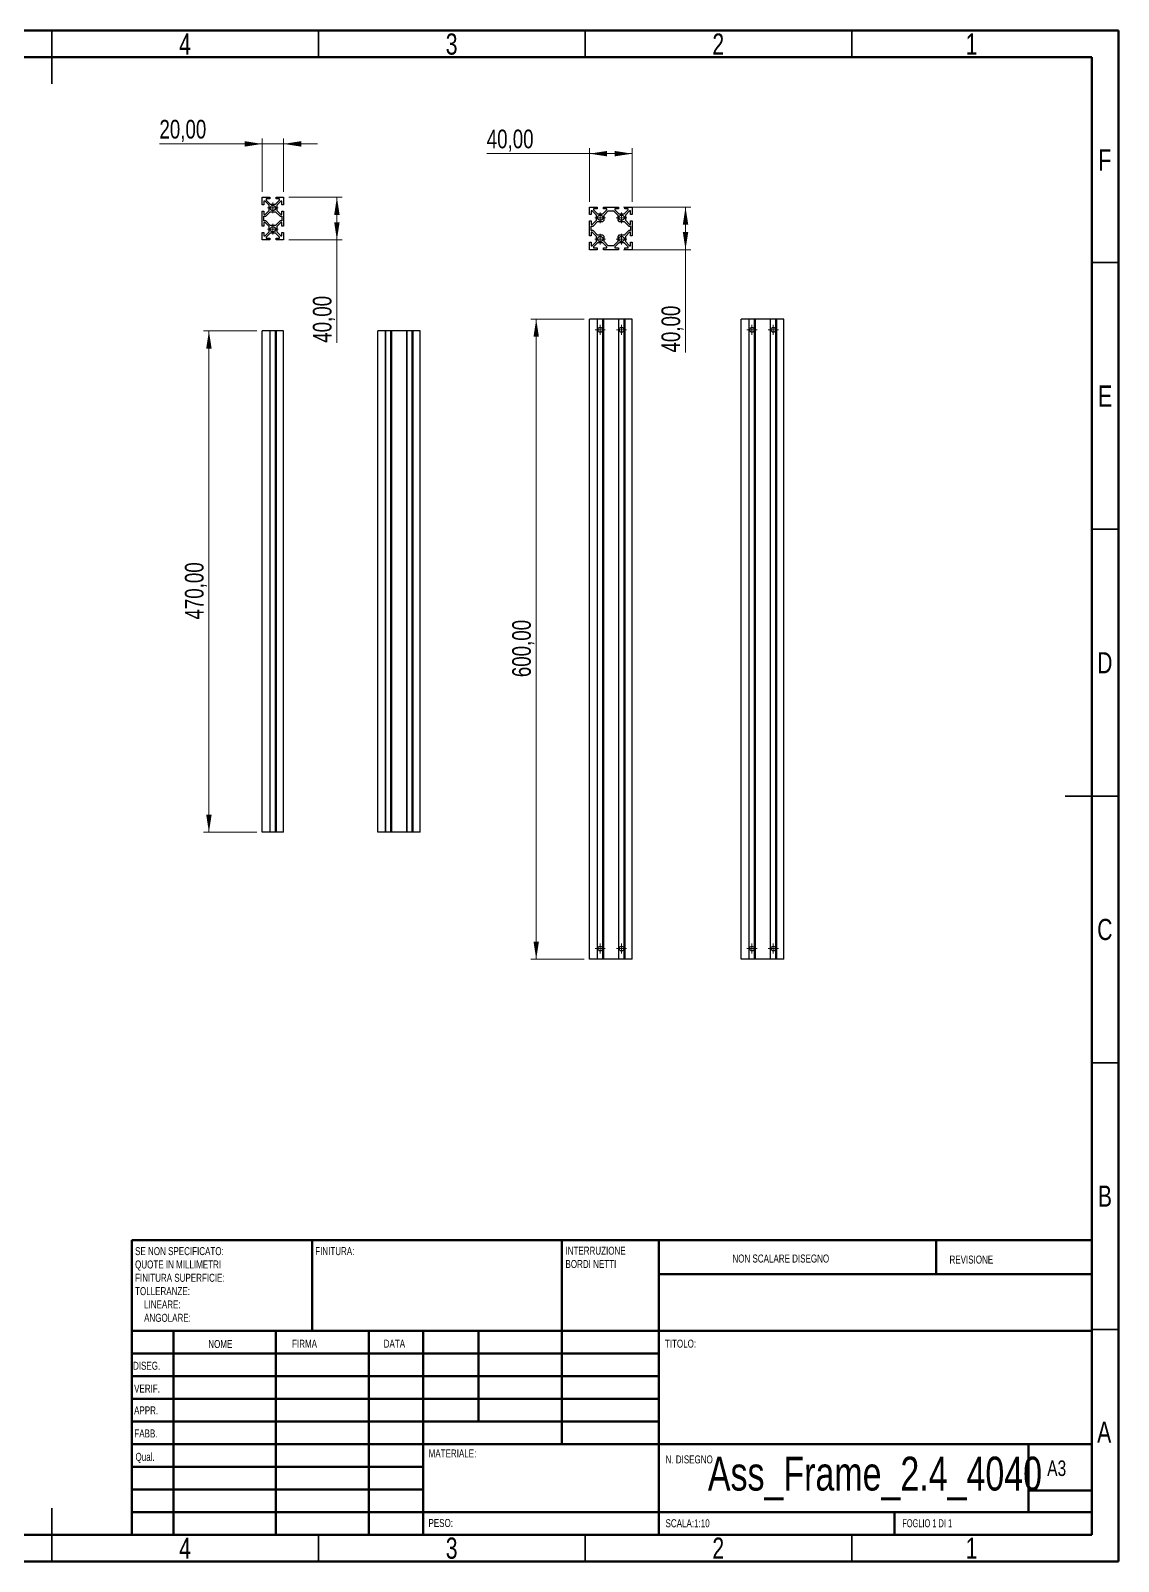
# Model space of a CAD drawing. Header units: millimetres. Extents: x 15 to 415, y 5 to 292.
# Drawn here: x 211 to 415, y 5 to 292 of the extents above; entities that cross this region are included whole.
import ezdxf

# ---------------------------------------------------------------- set-up
doc = ezdxf.new("R2010")
doc.units = ezdxf.units.MM
doc.styles.add('SLDTEXTSTYLE0', font='TXT', dxfattribs={"width": 0.75})
doc.styles.add('SLDTEXTSTYLE1', font='TXT', dxfattribs={"width": 0.692308})
doc.dimstyles.new('SLDDIMSTYLE1', dxfattribs={"dimtxt": 3.5, "dimasz": 3.302, "dimexe": 0, "dimexo": 0.0625, "dimgap": 0.875, "dimtad": 1, "dimlfac": 5, "dimrnd": 1e-09, "dimzin": 12, "dimdsep": 46, "dimtxsty": 'SLDTEXTSTYLE0', "dimsah": 1, "dimcen": 0.09, "dimadec": 0, "dimazin": 3, "dimtfac": 1, "dimtofl": 0, "dimtmove": 0, "dimatfit": 3, "dimfxl": 1, "dimfrac": 2, "dimtolj": 1, "dimtzin": 12, "dimarcsym": 0})
doc.dimstyles.new('SLDDIMSTYLE2', dxfattribs={"dimtxt": 3.5, "dimasz": 3.302, "dimexe": 0, "dimexo": 0.0625, "dimgap": 0.875, "dimtad": 1, "dimlfac": 5, "dimrnd": 1e-09, "dimzin": 12, "dimdsep": 46, "dimtxsty": 'SLDTEXTSTYLE0', "dimsah": 1, "dimcen": 0.09, "dimadec": 0, "dimazin": 3, "dimtfac": 1, "dimtmove": 0, "dimatfit": 0, "dimfxl": 1, "dimfrac": 2, "dimtolj": 1, "dimtzin": 12, "dimarcsym": 0})

# ---------------------------------------------------------------- blocks, each defined once
blk = doc.blocks.new('_D_6')
at = {"color": 7, "linetype": 'Continuous', "lineweight": 0}
for p, q in [((253.44, 235.69), (243.44, 235.69)), ((244.44, 141.69), (244.44, 235.69)), ((253.44, 141.69), (243.44, 141.69))]:
    blk.add_line(p, q, dxfattribs=at)
at = {"color": 7, "linetype": 'Continuous', "lineweight": 18}
for points in [[(244.44, 235.69), (243.93, 232.39), (244.95, 232.39)], [(244.44, 141.69), (244.95, 144.99), (243.93, 144.99)]]:
    blk.add_solid(points, dxfattribs=at)
at = {"color": 7, "linetype": 'Continuous', "lineweight": 18, "insert": (239.93, 181.58), "char_height": 3.5, "attachment_point": 1, "rotation": 90, "style": 'SLDTEXTSTYLE0'}
blk.add_mtext('470,00', dxfattribs=at)
blk = doc.blocks.new('_D_7')
at = {"color": 7, "linetype": 'Continuous', "lineweight": 0}
for p, q in [((254.44, 270.76), (235.16, 270.76)), ((254.44, 261.76), (254.44, 271.76)), ((254.44, 270.76), (258.44, 270.76)), ((258.44, 261.76), (258.44, 271.76)), ((258.44, 270.76), (264.79, 270.76))]:
    blk.add_line(p, q, dxfattribs=at)
at = {"color": 7, "linetype": 'Continuous', "lineweight": 18}
for points in [[(254.44, 270.76), (251.14, 271.27), (251.14, 270.25)], [(258.44, 270.76), (261.74, 270.25), (261.74, 271.27)]]:
    blk.add_solid(points, dxfattribs=at)
at = {"color": 7, "linetype": 'Continuous', "lineweight": 18, "insert": (235.16, 275.27), "char_height": 3.5, "attachment_point": 1, "style": 'SLDTEXTSTYLE0'}
blk.add_mtext('20,00', dxfattribs=at)
blk = doc.blocks.new('_D_8')
at = {"color": 7, "linetype": 'Continuous', "lineweight": 0}
for p, q in [((259.44, 260.76), (269.44, 260.76)), ((268.44, 260.76), (268.44, 252.76)), ((259.44, 252.76), (269.44, 252.76)), ((268.44, 252.76), (268.44, 233.48))]:
    blk.add_line(p, q, dxfattribs=at)
at = {"color": 7, "linetype": 'Continuous', "lineweight": 18}
for points in [[(268.44, 260.76), (267.93, 257.46), (268.95, 257.46)], [(268.44, 252.76), (268.95, 256.06), (267.93, 256.06)]]:
    blk.add_solid(points, dxfattribs=at)
at = {"color": 7, "linetype": 'Continuous', "lineweight": 18, "insert": (263.93, 233.48), "char_height": 3.5, "attachment_point": 1, "rotation": 90, "style": 'SLDTEXTSTYLE0'}
blk.add_mtext('40,00', dxfattribs=at)
blk = doc.blocks.new('SW_CENTERMARKSYMBOL_0')
at = {"color": 0, "linetype": 'Continuous', "lineweight": 18}
for p, q in [((-0.5, 0), (-1, 0)), ((0, 0), (-0.5, 0)), ((0, 0.5), (0, 1)), ((0, 0), (0, 0.5)), ((0, 0), (0, -0.5)), ((0, 0), (0.5, 0)), ((0.5, 0), (1, 0)), ((0, -0.5), (0, -1))]:
    blk.add_line(p, q, dxfattribs=at)
blk = doc.blocks.new('SW_CENTERMARKSYMBOL_1')
at = {"color": 0, "linetype": 'Continuous', "lineweight": 18}
for p, q in [((-0.5, 0), (-1, 0)), ((0, 0), (-0.5, 0)), ((0, 0.5), (0, 1)), ((0, 0), (0, 0.5)), ((0, 0), (0, -0.5)), ((0, 0), (0.5, 0)), ((0.5, 0), (1, 0)), ((0, -0.5), (0, -1))]:
    blk.add_line(p, q, dxfattribs=at)
blk = doc.blocks.new('_D_9')
at = {"color": 7, "linetype": 'Continuous', "lineweight": 0}
for p, q in [((314.82, 237.89), (304.82, 237.89)), ((305.82, 117.89), (305.82, 237.89)), ((314.82, 117.89), (304.82, 117.89))]:
    blk.add_line(p, q, dxfattribs=at)
at = {"color": 7, "linetype": 'Continuous', "lineweight": 18}
for points in [[(305.82, 237.89), (305.31, 234.59), (306.33, 234.59)], [(305.82, 117.89), (306.33, 121.2), (305.31, 121.2)]]:
    blk.add_solid(points, dxfattribs=at)
at = {"color": 7, "linetype": 'Continuous', "lineweight": 18, "insert": (301.31, 170.78), "char_height": 3.5, "attachment_point": 1, "rotation": 90, "style": 'SLDTEXTSTYLE0'}
blk.add_mtext('600,00', dxfattribs=at)
blk = doc.blocks.new('SW_CENTERMARKSYMBOL_2')
at = {"color": 0, "linetype": 'Continuous', "lineweight": 18}
for p, q in [((-0.5, 0), (-0.95, 0)), ((0, 0), (-0.5, 0)), ((0, 0.5), (0, 0.95)), ((0, 0), (0, 0.5)), ((0, 0), (0, -0.5)), ((0, 0), (0.5, 0)), ((0.5, 0), (0.95, 0)), ((0, -0.5), (0, -0.95))]:
    blk.add_line(p, q, dxfattribs=at)
blk = doc.blocks.new('SW_CENTERMARKSYMBOL_3')
at = {"color": 0, "linetype": 'Continuous', "lineweight": 18}
for p, q in [((-0.5, 0), (-0.95, 0)), ((0, 0), (-0.5, 0)), ((0, 0.5), (0, 0.95)), ((0, 0), (0, 0.5)), ((0, 0), (0, -0.5)), ((0, 0), (0.5, 0)), ((0.5, 0), (0.95, 0)), ((0, -0.5), (0, -0.95))]:
    blk.add_line(p, q, dxfattribs=at)
blk = doc.blocks.new('SW_CENTERMARKSYMBOL_4')
at = {"color": 0, "linetype": 'Continuous', "lineweight": 18}
for p, q in [((-0.5, 0), (-0.95, 0)), ((0, 0), (-0.5, 0)), ((0, 0.5), (0, 0.95)), ((0, 0), (0, 0.5)), ((0, 0), (0, -0.5)), ((0, 0), (0.5, 0)), ((0.5, 0), (0.95, 0)), ((0, -0.5), (0, -0.95))]:
    blk.add_line(p, q, dxfattribs=at)
blk = doc.blocks.new('SW_CENTERMARKSYMBOL_5')
at = {"color": 0, "linetype": 'Continuous', "lineweight": 18}
for p, q in [((-0.5, 0), (-0.95, 0)), ((0, 0), (-0.5, 0)), ((0, 0.5), (0, 0.95)), ((0, 0), (0, 0.5)), ((0, 0), (0, -0.5)), ((0, 0), (0.5, 0)), ((0.5, 0), (0.95, 0)), ((0, -0.5), (0, -0.95))]:
    blk.add_line(p, q, dxfattribs=at)
blk = doc.blocks.new('SW_CENTERMARKSYMBOL_6')
at = {"color": 0, "linetype": 'Continuous', "lineweight": 18}
for p, q in [((-0.5, 0), (-0.95, 0)), ((0, 0), (-0.5, 0)), ((0, 0.5), (0, 0.95)), ((0, 0), (0, 0.5)), ((0, 0), (0, -0.5)), ((0, 0), (0.5, 0)), ((0.5, 0), (0.95, 0)), ((0, -0.5), (0, -0.95))]:
    blk.add_line(p, q, dxfattribs=at)
blk = doc.blocks.new('SW_CENTERMARKSYMBOL_7')
at = {"color": 0, "linetype": 'Continuous', "lineweight": 18}
for p, q in [((-0.5, 0), (-0.95, 0)), ((0, 0), (-0.5, 0)), ((0, 0.5), (0, 0.95)), ((0, 0), (0, 0.5)), ((0, 0), (0, -0.5)), ((0, 0), (0.5, 0)), ((0.5, 0), (0.95, 0)), ((0, -0.5), (0, -0.95))]:
    blk.add_line(p, q, dxfattribs=at)
blk = doc.blocks.new('SW_CENTERMARKSYMBOL_8')
at = {"color": 0, "linetype": 'Continuous', "lineweight": 18}
for p, q in [((-0.5, 0), (-0.95, 0)), ((0, 0), (-0.5, 0)), ((0, 0.5), (0, 0.95)), ((0, 0), (0, 0.5)), ((0, 0), (0, -0.5)), ((0, 0), (0.5, 0)), ((0.5, 0), (0.95, 0)), ((0, -0.5), (0, -0.95))]:
    blk.add_line(p, q, dxfattribs=at)
blk = doc.blocks.new('SW_CENTERMARKSYMBOL_9')
at = {"color": 0, "linetype": 'Continuous', "lineweight": 18}
for p, q in [((-0.5, 0), (-0.95, 0)), ((0, 0), (-0.5, 0)), ((0, 0.5), (0, 0.95)), ((0, 0), (0, 0.5)), ((0, 0), (0, -0.5)), ((0, 0), (0.5, 0)), ((0.5, 0), (0.95, 0)), ((0, -0.5), (0, -0.95))]:
    blk.add_line(p, q, dxfattribs=at)
blk = doc.blocks.new('_D_10')
at = {"color": 7, "linetype": 'Continuous', "lineweight": 0}
for p, q in [((315.82, 259.93), (315.82, 269.93)), ((323.82, 259.93), (323.82, 269.93)), ((315.82, 268.93), (296.54, 268.93)), ((315.82, 268.93), (323.82, 268.93))]:
    blk.add_line(p, q, dxfattribs=at)
at = {"color": 7, "linetype": 'Continuous', "lineweight": 18}
for points in [[(315.82, 268.93), (319.12, 268.42), (319.12, 269.44)], [(323.82, 268.93), (320.52, 269.44), (320.52, 268.42)]]:
    blk.add_solid(points, dxfattribs=at)
at = {"color": 7, "linetype": 'Continuous', "lineweight": 18, "insert": (296.54, 273.44), "char_height": 3.5, "attachment_point": 1, "style": 'SLDTEXTSTYLE0'}
blk.add_mtext('40,00', dxfattribs=at)
blk = doc.blocks.new('_D_11')
at = {"color": 7, "linetype": 'Continuous', "lineweight": 0}
for p, q in [((322.22, 258.93), (334.82, 258.93)), ((333.82, 258.93), (333.82, 250.93)), ((322.22, 250.93), (334.82, 250.93)), ((333.82, 250.93), (333.82, 231.65))]:
    blk.add_line(p, q, dxfattribs=at)
at = {"color": 7, "linetype": 'Continuous', "lineweight": 18}
for points in [[(333.82, 258.93), (333.31, 255.63), (334.33, 255.63)], [(333.82, 250.93), (334.33, 254.23), (333.31, 254.23)]]:
    blk.add_solid(points, dxfattribs=at)
at = {"color": 7, "linetype": 'Continuous', "lineweight": 18, "insert": (329.31, 231.65), "char_height": 3.5, "attachment_point": 1, "rotation": 90, "style": 'SLDTEXTSTYLE0'}
blk.add_mtext('40,00', dxfattribs=at)
blk = doc.blocks.new('SW_CENTERMARKSYMBOL_10')
at = {"color": 0, "linetype": 'Continuous', "lineweight": 18}
for p, q in [((-0.5, 0), (-1, 0)), ((0, 0), (-0.5, 0)), ((0, 0.5), (0, 1)), ((0, 0), (0, 0.5)), ((0, 0), (0, -0.5)), ((0, 0), (0.5, 0)), ((0.5, 0), (1, 0)), ((0, -0.5), (0, -1))]:
    blk.add_line(p, q, dxfattribs=at)
blk = doc.blocks.new('SW_CENTERMARKSYMBOL_11')
at = {"color": 0, "linetype": 'Continuous', "lineweight": 18}
for p, q in [((-0.5, 0), (-1, 0)), ((0, 0), (-0.5, 0)), ((0, 0.5), (0, 1)), ((0, 0), (0, 0.5)), ((0, 0), (0, -0.5)), ((0, 0), (0.5, 0)), ((0.5, 0), (1, 0)), ((0, -0.5), (0, -1))]:
    blk.add_line(p, q, dxfattribs=at)
blk = doc.blocks.new('SW_CENTERMARKSYMBOL_12')
at = {"color": 0, "linetype": 'Continuous', "lineweight": 18}
for p, q in [((-0.5, 0), (-1, 0)), ((0, 0), (-0.5, 0)), ((0, 0.5), (0, 1)), ((0, 0), (0, 0.5)), ((0, 0), (0, -0.5)), ((0, 0), (0.5, 0)), ((0.5, 0), (1, 0)), ((0, -0.5), (0, -1))]:
    blk.add_line(p, q, dxfattribs=at)
blk = doc.blocks.new('SW_CENTERMARKSYMBOL_13')
at = {"color": 0, "linetype": 'Continuous', "lineweight": 18}
for p, q in [((-0.5, 0), (-1, 0)), ((0, 0), (-0.5, 0)), ((0, 0.5), (0, 1)), ((0, 0), (0, 0.5)), ((0, 0), (0, -0.5)), ((0, 0), (0.5, 0)), ((0.5, 0), (1, 0)), ((0, -0.5), (0, -1))]:
    blk.add_line(p, q, dxfattribs=at)

msp = doc.modelspace()

# ---------------------------------------------------------------- linework, layer by layer
at = {"color": 7, "linetype": 'Continuous', "lineweight": 70}
for p, q in [((15, 292), (415, 292)), ((415, 292), (415, 5)), ((20, 287), (410, 287)), ((410, 287), (410, 10)), ((410, 10), (20, 10)), ((415, 5), (15, 5))]:
    msp.add_line(p, q, dxfattribs=at)
at = {"color": 7, "linetype": 'Continuous', "lineweight": 35}
for p, q in [((215, 292), (215, 282)), ((215, 287), (215, 292)), ((265, 287), (265, 292)), ((315, 287), (315, 292)), ((365, 287), (365, 292)), ((410, 248.5), (415, 248.5)), ((410, 198.5), (415, 198.5)), ((415, 148.5), (405, 148.5)), ((410, 148.5), (415, 148.5)), ((410, 98.5), (415, 98.5)), ((410, 48.5), (415, 48.5)), ((215, 5), (215, 15)), ((215, 10), (215, 5)), ((265, 10), (265, 5)), ((315, 10), (315, 5)), ((365, 10), (365, 5))]:
    msp.add_line(p, q, dxfattribs=at)
at = {"color": 7, "linetype": 'Continuous', "lineweight": 25}
for p, q in [((254.4426, 259.3601), (254.4426, 260.7601)), ((254.4426, 260.7601), (255.8426, 260.7601)), ((254.7626, 259.3601), (254.4426, 259.3601)), ((254.9626, 260.0138), (254.7626, 260.0138)), ((254.7626, 260.0138), (254.7626, 259.3601)), ((255.7226, 259.2538), (254.9626, 260.0138)), ((255.8426, 260.4401), (255.1889, 260.4401)), ((255.1889, 260.4401), (255.1889, 260.2401)), ((255.1889, 260.2401), (255.9489, 259.4801)), ((255.7226, 258.2663), (255.7226, 259.2538)), ((255.8426, 260.7601), (255.8426, 260.4401)), ((255.9489, 259.4801), (256.9363, 259.4801)), ((256.9363, 259.4801), (257.6963, 260.2401)), ((257.0426, 260.4401), (257.0426, 260.7601)), ((257.0426, 260.7601), (258.4426, 260.7601)), ((257.6963, 260.4401), (257.0426, 260.4401)), ((257.9226, 260.0138), (257.1626, 259.2538)), ((257.1626, 259.2538), (257.1626, 258.2663)), ((257.6963, 260.2401), (257.6963, 260.4401)), ((258.1226, 260.0138), (257.9226, 260.0138)), ((258.1226, 259.3601), (258.1226, 260.0138)), ((258.4426, 259.3601), (258.1226, 259.3601)), ((258.4426, 260.7601), (258.4426, 259.3601)), ((315.8229, 258.9292), (317.2229, 258.9292)), ((315.8229, 257.5292), (315.8229, 258.9292)), ((317.2229, 258.6092), (316.5692, 258.6092)), ((316.5692, 258.6092), (316.5692, 258.4092)), ((316.5692, 258.4092), (317.3292, 257.6492)), ((317.2229, 258.9292), (317.2229, 258.6092)), ((318.3167, 257.6492), (319.0767, 258.4092)), ((318.4229, 258.9292), (321.2229, 258.9292)), ((318.4229, 258.6092), (318.4229, 258.9292)), ((319.0767, 258.6092), (318.4229, 258.6092)), ((319.0767, 258.4092), (319.0767, 258.6092)), ((321.2229, 258.6092), (320.5692, 258.6092)), ((320.5692, 258.6092), (320.5692, 258.4092)), ((320.5692, 258.4092), (321.3292, 257.6492)), ((321.2229, 258.9292), (321.2229, 258.6092)), ((322.3167, 257.6492), (323.0767, 258.4092)), ((322.4229, 258.9292), (323.8229, 258.9292)), ((322.4229, 258.6092), (322.4229, 258.9292)), ((323.0767, 258.6092), (322.4229, 258.6092)), ((323.0767, 258.4092), (323.0767, 258.6092)), ((323.8229, 258.9292), (323.8229, 257.5292)), ((254.4426, 255.3601), (254.4426, 258.1601)), ((254.4426, 258.1601), (254.7626, 258.1601)), ((254.7626, 258.1601), (254.7626, 257.5063)), ((254.7626, 257.5063), (254.9626, 257.5063)), ((254.7626, 257.1863), (255.0951, 257.1863)), ((254.7626, 256.3338), (254.7626, 257.1863)), ((255.0951, 256.3338), (254.7626, 256.3338)), ((254.9626, 256.0138), (254.7626, 256.0138)), ((254.7626, 256.0138), (254.7626, 255.3601)), ((254.9626, 257.5063), (255.7226, 258.2663)), ((255.7226, 255.2538), (254.9626, 256.0138)), ((255.0951, 257.1863), (255.9489, 258.0401)), ((255.9489, 255.4801), (255.0951, 256.3338)), ((255.9489, 258.0401), (256.9363, 258.0401)), ((256.9363, 255.4801), (255.9489, 255.4801)), ((256.9363, 258.0401), (257.79, 257.1863)), ((257.79, 256.3338), (256.9363, 255.4801)), ((257.1626, 258.2663), (257.9226, 257.5063)), ((257.9226, 256.0138), (257.1626, 255.2538)), ((257.79, 257.1863), (258.1226, 257.1863)), ((258.1226, 256.3338), (257.79, 256.3338)), ((257.9226, 257.5063), (258.1226, 257.5063)), ((258.1226, 256.0138), (257.9226, 256.0138)), ((258.1226, 257.5063), (258.1226, 258.1601)), ((258.1226, 258.1601), (258.4426, 258.1601)), ((258.1226, 257.1863), (258.1226, 256.3338)), ((258.1226, 255.3601), (258.1226, 256.0138)), ((258.4426, 258.1601), (258.4426, 255.3601)), ((316.1429, 257.5292), (315.8229, 257.5292)), ((315.8229, 253.5292), (315.8229, 256.3292)), ((315.8229, 256.3292), (316.1429, 256.3292)), ((316.3429, 258.183), (316.1429, 258.183)), ((316.1429, 258.183), (316.1429, 257.5292)), ((316.1429, 256.3292), (316.1429, 255.6755)), ((316.1429, 255.6755), (316.3429, 255.6755)), ((317.1029, 257.423), (316.3429, 258.183)), ((316.3429, 255.6755), (317.1029, 256.4355)), ((316.4755, 255.3555), (317.3292, 256.2092)), ((317.1029, 256.4355), (317.1029, 257.423)), ((317.3292, 257.6492), (318.3167, 257.6492)), ((317.3292, 256.2092), (318.3167, 256.2092)), ((318.3167, 256.2092), (318.5429, 256.4355)), ((318.5429, 257.423), (319.3029, 258.183)), ((318.5429, 256.4355), (318.5429, 257.423)), ((319.3029, 258.183), (320.3429, 258.183)), ((320.3429, 258.183), (321.1029, 257.423)), ((321.1029, 257.423), (321.1029, 256.4355)), ((321.1029, 256.4355), (321.3292, 256.2092)), ((321.3292, 257.6492), (322.3167, 257.6492)), ((321.3292, 256.2092), (322.3167, 256.2092)), ((322.3167, 256.2092), (323.1704, 255.3555)), ((323.3029, 258.183), (322.5429, 257.423)), ((322.5429, 257.423), (322.5429, 256.4355)), ((322.5429, 256.4355), (323.3029, 255.6755)), ((323.5029, 258.183), (323.3029, 258.183)), ((323.3029, 255.6755), (323.5029, 255.6755)), ((323.5029, 257.5292), (323.5029, 258.183)), ((323.8229, 257.5292), (323.5029, 257.5292)), ((323.5029, 255.6755), (323.5029, 256.3292)), ((323.5029, 256.3292), (323.8229, 256.3292)), ((323.8229, 256.3292), (323.8229, 253.5292)), ((254.7626, 255.3601), (254.4426, 255.3601)), ((254.4426, 254.1601), (254.7626, 254.1601)), ((254.4426, 252.7601), (254.4426, 254.1601)), ((255.8426, 252.7601), (254.4426, 252.7601)), ((254.7626, 254.1601), (254.7626, 253.5063)), ((254.7626, 253.5063), (254.9626, 253.5063)), ((254.9626, 253.5063), (255.7226, 254.2663)), ((255.9489, 254.0401), (255.1889, 253.2801)), ((255.1889, 253.2801), (255.1889, 253.0801)), ((255.1889, 253.0801), (255.8426, 253.0801)), ((255.7226, 254.2663), (255.7226, 255.2538)), ((255.8426, 253.0801), (255.8426, 252.7601)), ((256.9363, 254.0401), (255.9489, 254.0401)), ((257.6963, 253.2801), (256.9363, 254.0401)), ((257.0426, 252.7601), (257.0426, 253.0801)), ((257.0426, 253.0801), (257.6963, 253.0801)), ((258.4426, 252.7601), (257.0426, 252.7601)), ((257.1626, 255.2538), (257.1626, 254.2663)), ((257.1626, 254.2663), (257.9226, 253.5063)), ((257.6963, 253.0801), (257.6963, 253.2801)), ((257.9226, 253.5063), (258.1226, 253.5063)), ((258.4426, 255.3601), (258.1226, 255.3601)), ((258.1226, 253.5063), (258.1226, 254.1601)), ((258.1226, 254.1601), (258.4426, 254.1601)), ((258.4426, 254.1601), (258.4426, 252.7601)), ((316.1429, 253.5292), (315.8229, 253.5292)), ((316.1429, 255.3555), (316.4755, 255.3555)), ((316.1429, 254.503), (316.1429, 255.3555)), ((316.4755, 254.503), (316.1429, 254.503)), ((316.3429, 254.183), (316.1429, 254.183)), ((316.1429, 254.183), (316.1429, 253.5292)), ((317.1029, 253.423), (316.3429, 254.183)), ((317.3292, 253.6492), (316.4755, 254.503)), ((317.1029, 252.4355), (317.1029, 253.423)), ((318.3167, 253.6492), (317.3292, 253.6492)), ((318.5429, 253.423), (318.3167, 253.6492)), ((318.5429, 252.4355), (318.5429, 253.423)), ((321.3292, 253.6492), (321.1029, 253.423)), ((321.1029, 253.423), (321.1029, 252.4355)), ((322.3167, 253.6492), (321.3292, 253.6492)), ((323.1704, 254.503), (322.3167, 253.6492)), ((323.3029, 254.183), (322.5429, 253.423)), ((322.5429, 253.423), (322.5429, 252.4355)), ((323.1704, 255.3555), (323.5029, 255.3555)), ((323.5029, 254.503), (323.1704, 254.503)), ((323.5029, 254.183), (323.3029, 254.183)), ((323.5029, 255.3555), (323.5029, 254.503)), ((323.5029, 253.5292), (323.5029, 254.183)), ((323.8229, 253.5292), (323.5029, 253.5292)), ((315.8229, 252.3292), (316.1429, 252.3292)), ((315.8229, 250.9292), (315.8229, 252.3292)), ((317.2229, 250.9292), (315.8229, 250.9292)), ((316.1429, 252.3292), (316.1429, 251.6755)), ((316.1429, 251.6755), (316.3429, 251.6755)), ((316.3429, 251.6755), (317.1029, 252.4355)), ((317.3292, 252.2092), (316.5692, 251.4492)), ((316.5692, 251.4492), (316.5692, 251.2492)), ((316.5692, 251.2492), (317.2229, 251.2492)), ((317.2229, 251.2492), (317.2229, 250.9292)), ((318.3167, 252.2092), (317.3292, 252.2092)), ((319.0767, 251.4492), (318.3167, 252.2092)), ((318.4229, 250.9292), (318.4229, 251.2492)), ((318.4229, 251.2492), (319.0767, 251.2492)), ((321.2229, 250.9292), (318.4229, 250.9292)), ((319.3029, 251.6755), (318.5429, 252.4355)), ((319.0767, 251.2492), (319.0767, 251.4492)), ((320.3429, 251.6755), (319.3029, 251.6755)), ((321.1029, 252.4355), (320.3429, 251.6755)), ((321.3292, 252.2092), (320.5692, 251.4492)), ((320.5692, 251.4492), (320.5692, 251.2492)), ((320.5692, 251.2492), (321.2029, 251.2492)), ((321.2029, 251.2492), (321.2029, 251.2514)), ((321.2029, 251.2514), (321.2229, 251.2514)), ((321.2229, 251.2514), (321.2229, 250.9292)), ((322.3167, 252.2092), (321.3292, 252.2092)), ((323.0767, 251.4492), (322.3167, 252.2092)), ((322.4229, 250.9292), (322.4229, 251.2514)), ((322.4229, 251.2514), (322.4429, 251.2514)), ((323.8229, 250.9292), (322.4229, 250.9292)), ((322.4429, 251.2514), (322.4429, 251.2492)), ((322.4429, 251.2492), (323.0767, 251.2492)), ((322.5429, 252.4355), (323.3029, 251.6755)), ((323.0767, 251.2492), (323.0767, 251.4492)), ((323.3029, 251.6755), (323.5029, 251.6755)), ((323.5029, 251.6755), (323.5029, 252.3292)), ((323.5029, 252.3292), (323.8229, 252.3292)), ((323.8229, 252.3292), (323.8229, 250.9292)), ((254.4426, 141.6882), (254.4426, 235.6882)), ((255.8426, 235.6882), (254.4426, 235.6882)), ((255.8426, 235.6882), (255.8426, 141.6882)), ((255.9489, 235.6882), (255.8426, 235.6882)), ((255.9489, 141.6882), (255.9489, 235.6882)), ((256.9363, 235.6882), (255.9489, 235.6882)), ((256.9363, 141.6882), (256.9363, 235.6882)), ((257.0426, 235.6882), (256.9363, 235.6882)), ((257.0426, 235.6882), (257.0426, 141.6882)), ((258.4426, 235.6882), (257.0426, 235.6882)), ((258.4426, 141.6882), (258.4426, 235.6882)), ((276.0868, 141.6882), (276.0868, 235.6882)), ((277.4868, 235.6882), (276.0868, 235.6882)), ((277.4868, 235.6882), (277.4868, 141.6882)), ((277.593, 235.6882), (277.4868, 235.6882)), ((277.593, 141.6882), (277.593, 235.6882)), ((278.5805, 235.6882), (277.593, 235.6882)), ((278.5805, 141.6882), (278.5805, 235.6882)), ((278.6868, 235.6882), (278.5805, 235.6882)), ((278.6868, 235.6882), (278.6868, 141.6882)), ((281.4868, 235.6882), (278.6868, 235.6882)), ((281.4868, 235.6882), (281.4868, 141.6882)), ((281.593, 235.6882), (281.4868, 235.6882)), ((281.593, 141.6882), (281.593, 235.6882)), ((282.5805, 235.6882), (281.593, 235.6882)), ((282.5805, 141.6882), (282.5805, 235.6882)), ((282.6868, 235.6882), (282.5805, 235.6882)), ((282.6868, 235.6882), (282.6868, 141.6882)), ((284.0868, 235.6882), (282.6868, 235.6882)), ((284.0868, 141.6882), (284.0868, 235.6882)), ((315.8229, 117.8938), (315.8229, 237.8938)), ((317.2229, 237.8938), (315.8229, 237.8938)), ((317.2229, 237.8938), (317.2229, 117.8938)), ((317.3292, 237.8938), (317.2229, 237.8938)), ((317.3292, 117.8938), (317.3292, 237.8938)), ((318.3167, 237.8938), (317.3292, 237.8938)), ((318.3167, 117.8938), (318.3167, 237.8938)), ((318.4229, 237.8938), (318.3167, 237.8938)), ((318.4229, 237.8938), (318.4229, 117.8938)), ((321.2229, 237.8938), (318.4229, 237.8938)), ((321.2229, 237.8938), (321.2229, 117.8938)), ((321.3292, 237.8938), (321.2229, 237.8938)), ((321.3292, 117.8938), (321.3292, 237.8938)), ((322.3167, 237.8938), (321.3292, 237.8938)), ((322.3167, 117.8938), (322.3167, 237.8938)), ((322.4229, 237.8938), (322.3167, 237.8938)), ((322.4229, 237.8938), (322.4229, 117.8938)), ((323.8229, 237.8938), (322.4229, 237.8938)), ((323.8229, 117.8938), (323.8229, 237.8938)), ((344.2773, 117.8938), (344.2773, 237.8938)), ((345.6773, 237.8938), (344.2773, 237.8938)), ((345.6773, 237.8938), (345.6773, 117.8938)), ((345.7836, 237.8938), (345.6773, 237.8938)), ((345.7836, 117.8938), (345.7836, 237.8938)), ((346.7711, 237.8938), (345.7836, 237.8938)), ((346.7711, 117.8938), (346.7711, 237.8938)), ((346.8773, 237.8938), (346.7711, 237.8938)), ((346.8773, 237.8938), (346.8773, 117.8938)), ((349.6773, 237.8938), (346.8773, 237.8938)), ((349.6773, 237.8938), (349.6773, 117.8938)), ((349.7836, 237.8938), (349.6773, 237.8938)), ((349.7836, 117.8938), (349.7836, 237.8938)), ((350.7711, 237.8938), (349.7836, 237.8938)), ((350.7711, 117.8938), (350.7711, 237.8938)), ((350.8773, 237.8938), (350.7711, 237.8938)), ((350.8773, 237.8938), (350.8773, 117.8938)), ((352.2773, 237.8938), (350.8773, 237.8938)), ((352.2773, 117.8938), (352.2773, 237.8938)), ((255.8426, 141.6882), (254.4426, 141.6882)), ((255.9489, 141.6882), (255.8426, 141.6882)), ((256.9363, 141.6882), (255.9489, 141.6882)), ((257.0426, 141.6882), (256.9363, 141.6882)), ((258.4426, 141.6882), (257.0426, 141.6882)), ((277.4868, 141.6882), (276.0868, 141.6882)), ((277.593, 141.6882), (277.4868, 141.6882)), ((278.5805, 141.6882), (277.593, 141.6882)), ((278.6868, 141.6882), (278.5805, 141.6882)), ((281.4868, 141.6882), (278.6868, 141.6882)), ((281.593, 141.6882), (281.4868, 141.6882)), ((282.5805, 141.6882), (281.593, 141.6882)), ((282.6868, 141.6882), (282.5805, 141.6882)), ((284.0868, 141.6882), (282.6868, 141.6882)), ((317.2229, 117.8938), (315.8229, 117.8938)), ((317.3292, 117.8938), (317.2229, 117.8938)), ((318.3167, 117.8938), (317.3292, 117.8938)), ((318.4229, 117.8938), (318.3167, 117.8938)), ((321.2229, 117.8938), (318.4229, 117.8938)), ((321.3292, 117.8938), (321.2229, 117.8938)), ((322.3167, 117.8938), (321.3292, 117.8938)), ((322.4229, 117.8938), (322.3167, 117.8938)), ((323.8229, 117.8938), (322.4229, 117.8938)), ((345.6773, 117.8938), (344.2773, 117.8938)), ((345.7836, 117.8938), (345.6773, 117.8938)), ((346.7711, 117.8938), (345.7836, 117.8938)), ((346.8773, 117.8938), (346.7711, 117.8938)), ((349.6773, 117.8938), (346.8773, 117.8938)), ((349.7836, 117.8938), (349.6773, 117.8938)), ((350.7711, 117.8938), (349.7836, 117.8938)), ((350.8773, 117.8938), (350.7711, 117.8938)), ((352.2773, 117.8938), (350.8773, 117.8938))]:
    msp.add_line(p, q, dxfattribs=at)
at = {"color": 7, "linetype": 'Continuous', "lineweight": 50}
for p, q in [((230, 65.25), (410, 65.25)), ((230, 65.25), (230, 10)), ((263.8, 48.25), (263.8, 65.25)), ((310.6, 65.25), (310.6, 27)), ((328.8, 65.25), (328.8, 10)), ((380.8, 58.875), (380.8, 65.25)), ((410, 58.875), (328.8, 58.875)), ((410, 48.25), (230, 48.25)), ((237.8, 48.25), (237.8, 10)), ((256.991, 48.25), (256.991, 10)), ((274.3989, 48.25), (274.3989, 10)), ((284.6, 10), (284.6, 48.25)), ((295, 31.25), (295, 48.25)), ((328.8, 44), (230, 44)), ((328.8, 39.75), (230, 39.75)), ((328.8, 35.5), (230, 35.5)), ((328.8, 31.25), (230, 31.25)), ((284.6, 27), (230, 27)), ((284.6, 27), (410, 27)), ((398.1676, 14.25), (398.1676, 27)), ((284.6, 22.7499), (230, 22.7499)), ((284.6, 18.5), (230, 18.5)), ((410, 18.2925), (398.1676, 18.2925)), ((230, 14.25), (410, 14.25)), ((373, 10), (373, 14.25))]:
    msp.add_line(p, q, dxfattribs=at)
at = {"color": 7, "linetype": 'Continuous', "lineweight": 25}
for centre, radius in [((256.4426, 258.7601), 0.5), ((317.8229, 256.9292), 0.5), ((321.8229, 256.9292), 0.5), ((256.4426, 254.7601), 0.5), ((317.8229, 252.9292), 0.5), ((321.8229, 252.9292), 0.5), ((317.8229, 235.8938), 0.45), ((321.8229, 235.8938), 0.45), ((346.2773, 235.8938), 0.45), ((350.2773, 235.8938), 0.45), ((317.8229, 119.8938), 0.45), ((321.8229, 119.8938), 0.45), ((346.2773, 119.8938), 0.45), ((350.2773, 119.8938), 0.45)]:
    msp.add_circle(centre, radius, dxfattribs=at)

# ---------------------------------------------------------------- block references
at = {"color": 7, "linetype": 'Continuous', "lineweight": 0}
for name, p in [('SW_CENTERMARKSYMBOL_1', (256.4426, 258.7601)), ('SW_CENTERMARKSYMBOL_0', (256.4426, 254.7601)), ('SW_CENTERMARKSYMBOL_10', (317.8229, 256.9292)), ('SW_CENTERMARKSYMBOL_12', (321.8229, 256.9292)), ('SW_CENTERMARKSYMBOL_11', (317.8229, 252.9292)), ('SW_CENTERMARKSYMBOL_13', (321.8229, 252.9292)), ('SW_CENTERMARKSYMBOL_5', (317.8229, 235.8938)), ('SW_CENTERMARKSYMBOL_3', (321.8229, 235.8938)), ('SW_CENTERMARKSYMBOL_6', (346.2773, 235.8938)), ('SW_CENTERMARKSYMBOL_7', (350.2773, 235.8938)), ('SW_CENTERMARKSYMBOL_4', (317.8229, 119.8938)), ('SW_CENTERMARKSYMBOL_2', (321.8229, 119.8938)), ('SW_CENTERMARKSYMBOL_9', (346.2773, 119.8938)), ('SW_CENTERMARKSYMBOL_8', (350.2773, 119.8938))]:
    msp.add_blockref(name, p, dxfattribs=at)

# ---------------------------------------------------------------- texts
for s, insert, char_height, attachment_point, style in [('4', (239.96, 291.4644), 3.9688, 2, 'SLDTEXTSTYLE0'), ('3', (289.96, 291.4644), 3.9688, 2, 'SLDTEXTSTYLE0'), ('2', (339.96, 291.4644), 3.9688, 2, 'SLDTEXTSTYLE0'), ('1', (387.46, 291.4644), 3.9688, 2, 'SLDTEXTSTYLE0'), ('F', (412.4577, 269.7144), 3.9688, 2, 'SLDTEXTSTYLE0'), ('E', (412.5078, 225.4644), 3.9688, 2, 'SLDTEXTSTYLE0'), ('D', (412.4527, 175.4644), 3.9688, 2, 'SLDTEXTSTYLE0'), ('C', (412.4587, 125.4644), 3.9688, 2, 'SLDTEXTSTYLE0'), ('B', (412.4706, 75.4644), 3.9688, 2, 'SLDTEXTSTYLE0'), ('SE NON SPECIFICATO:', (230.5937, 63.921), 1.5, 1, 'SLDTEXTSTYLE0'), ('FINITURA:', (264.3713, 63.9193), 1.5, 1, 'SLDTEXTSTYLE0'), ('INTERRUZIONE', (311.3092, 64.0031), 1.5, 1, 'SLDTEXTSTYLE0'), ('QUOTE IN MILLIMETRI', (230.5937, 61.421), 1.5, 1, 'SLDTEXTSTYLE0'), ('BORDI NETTI', (311.3092, 61.5031), 1.5, 1, 'SLDTEXTSTYLE0'), ('NON SCALARE DISEGNO', (342.6146, 62.533), 1.5, 1, 'SLDTEXTSTYLE0'), ('REVISIONE', (383.3276, 62.3349), 1.5, 1, 'SLDTEXTSTYLE0'), ('FINITURA SUPERFICIE:', (230.5937, 58.921), 1.5, 1, 'SLDTEXTSTYLE0'), ('TOLLERANZE:', (230.5937, 56.421), 1.5, 1, 'SLDTEXTSTYLE0'), ('LINEARE:', (232.2812, 53.921), 1.5, 1, 'SLDTEXTSTYLE0'), ('ANGOLARE:', (232.2812, 51.421), 1.5, 1, 'SLDTEXTSTYLE0'), ('NOME', (244.3222, 46.5015), 1.5, 1, 'SLDTEXTSTYLE0'), ('FIRMA', (260.0336, 46.5618), 1.5, 1, 'SLDTEXTSTYLE0'), ('DATA', (277.2147, 46.5762), 1.5, 1, 'SLDTEXTSTYLE0'), ('TITOLO:', (329.9562, 46.5762), 1.5, 1, 'SLDTEXTSTYLE0'), ('DISEG.', (230.2121, 42.4297), 1.5, 1, 'SLDTEXTSTYLE0'), ('VERIF.', (230.4105, 38.1544), 1.5, 1, 'SLDTEXTSTYLE0'), ('APPR.', (230.4017, 34.0643), 1.5, 1, 'SLDTEXTSTYLE0'), ('FABB.', (230.4552, 29.7337), 1.5, 1, 'SLDTEXTSTYLE0'), ('A', (412.3397, 31.2144), 3.9688, 2, 'SLDTEXTSTYLE0'), ('MATERIALE:', (285.6459, 25.9861), 1.5, 1, 'SLDTEXTSTYLE0'), ('Qual.', (230.669, 25.3496), 1.5, 1, 'SLDTEXTSTYLE0'), ('N. DISEGNO', (330.074, 24.8686), 1.5, 1, 'SLDTEXTSTYLE0'), ('Ass_Frame_2.4_4040', (369.3508, 24.6317), 6.35, 2, 'SLDTEXTSTYLE0'), ('A3', (401.6435, 23.9218), 2.91042, 1, 'SLDTEXTSTYLE0'), ('PESO:', (285.6178, 12.9493), 1.4986, 1, 'SLDTEXTSTYLE0'), ('SCALA:1:10', (330.074, 12.9001), 1.5, 1, 'SLDTEXTSTYLE0'), ('FOGLIO 1 DI 1', (374.4783, 12.9001), 1.5, 1, 'SLDTEXTSTYLE1'), ('4', (239.96, 9.4644), 3.9688, 2, 'SLDTEXTSTYLE0'), ('3', (289.96, 9.4644), 3.9688, 2, 'SLDTEXTSTYLE0'), ('2', (339.96, 9.4644), 3.9688, 2, 'SLDTEXTSTYLE0'), ('1', (387.46, 9.4644), 3.9688, 2, 'SLDTEXTSTYLE0')]:
    msp.add_mtext(s, dxfattribs=dict(at, insert=insert, char_height=char_height, attachment_point=attachment_point, style=style))

# ---------------------------------------------------------------- dimensions: what is measured, and where the dimension line sits
at = {"color": 7, "linetype": 'Continuous', "lineweight": 18}
for base, p1, p2, dimstyle, picture, middle in [((258.4426, 270.7601), (254.4426, 260.7601), (258.4426, 260.7601), 'SLDDIMSTYLE2', '_D_7', (240.9808, 270.7601)), ((323.8229, 268.9292), (315.8229, 258.9292), (323.8229, 258.9292), 'SLDDIMSTYLE1', '_D_10', (302.3611, 268.9292))]:
    dim = msp.add_linear_dim(base=base, p1=p1, p2=p2, dimstyle=dimstyle, dxfattribs=at)
    dim.commit()
    dim.dimension.update_dxf_attribs({"geometry": picture, "text_midpoint": middle, "dimtype": 160})
for base, p1, p2, picture, middle in [((268.4426, 252.7601), (258.4426, 260.7601), (258.4426, 252.7601), '_D_8', (268.4426, 239.2983)), ((333.8229, 250.9292), (321.2229, 258.9292), (321.2229, 250.9292), '_D_11', (333.8229, 237.4674)), ((244.4426, 235.6882), (254.4426, 141.6882), (254.4426, 235.6882), '_D_6', (244.4426, 188.6882)), ((305.8229, 237.8938), (315.8229, 117.8938), (315.8229, 237.8938), '_D_9', (305.8229, 177.8938))]:
    dim = msp.add_linear_dim(base=base, p1=p1, p2=p2, angle=90, dimstyle='SLDDIMSTYLE1', dxfattribs=at)
    dim.commit()
    dim.dimension.update_dxf_attribs({"geometry": picture, "text_midpoint": middle, "dimtype": 160})

doc.saveas('drawing.dxf')
